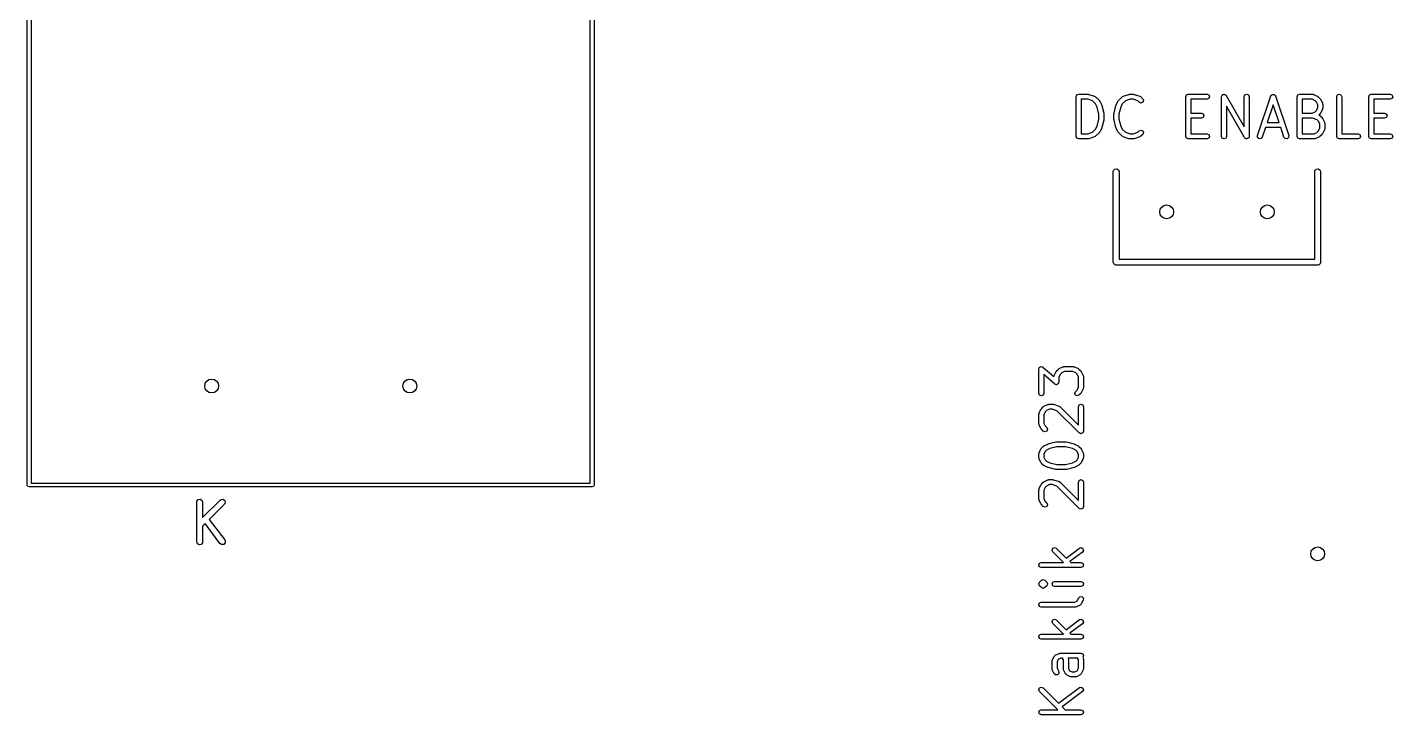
# Model space of a CAD drawing. Extents: x 0.26 to 2.48, y 0.24 to 1.61.
# Drawn here: x 1.119 to 2.474, y 0.24 to 0.924 of the extents above; entities that cross this region are included whole.
import ezdxf

# ---------------------------------------------------------------- set-up
doc = ezdxf.new("R2010")
doc.units = 0
doc.header["$MEASUREMENT"] = 0
doc.layers.add('BLACK', color=7, linetype='CONTINUOUS')

msp = doc.modelspace()

# ---------------------------------------------------------------- linework, layer by layer
at = {"layer": 'BLACK', "linetype": 'CONTINUOUS'}
for p, q in [((1.1185, 0.468504), (1.1185, 1.5315)), ((1.12244, 1.52953), (1.12244, 0.470472)), ((1.67756, 0.470472), (1.67756, 1.52953)), ((1.6815, 1.5315), (1.6815, 0.468504)), ((2.16016, 0.854448), (2.1609, 0.856216)), ((2.16016, 0.815078), (2.16016, 0.854448)), ((2.1609, 0.856216), (2.16266, 0.856948)), ((2.16266, 0.856948), (2.17204, 0.856948)), ((2.17204, 0.856948), (2.17242, 0.856791)), ((2.17242, 0.856791), (2.17283, 0.85682)), ((2.17283, 0.85682), (2.17845, 0.854945)), ((2.17845, 0.854945), (2.17889, 0.854564)), ((2.17889, 0.854564), (2.17943, 0.854341)), ((2.17943, 0.854341), (2.18318, 0.850592)), ((2.20214, 0.850592), (2.20589, 0.854341)), ((2.20589, 0.854341), (2.20643, 0.854564)), ((2.20643, 0.854564), (2.20687, 0.854945)), ((2.20687, 0.854945), (2.21249, 0.85682)), ((2.21249, 0.85682), (2.2129, 0.856791)), ((2.2129, 0.856791), (2.21328, 0.856948)), ((2.21328, 0.856948), (2.21703, 0.856948)), ((2.21703, 0.856948), (2.21741, 0.856791)), ((2.21741, 0.856791), (2.21782, 0.85682)), ((2.21782, 0.85682), (2.22345, 0.854945)), ((2.22345, 0.854945), (2.22389, 0.854564)), ((2.22389, 0.854564), (2.22442, 0.854341)), ((2.22442, 0.854341), (2.2263, 0.852466)), ((2.2689, 0.854448), (2.26963, 0.856216)), ((2.2689, 0.815078), (2.2689, 0.854448)), ((2.26963, 0.856216), (2.2714, 0.856948)), ((2.2714, 0.856948), (2.29015, 0.856948)), ((2.29015, 0.856948), (2.29192, 0.856216)), ((2.29192, 0.856216), (2.29265, 0.854448)), ((2.29265, 0.854448), (2.29192, 0.85268)), ((2.30452, 0.854448), (2.30465, 0.854765)), ((2.30452, 0.815078), (2.30452, 0.854448)), ((2.30461, 0.855106), (2.305, 0.855618)), ((2.30465, 0.854765), (2.30461, 0.855106)), ((2.305, 0.855618), (2.30525, 0.856216)), ((2.30525, 0.856216), (2.30557, 0.856347)), ((2.30557, 0.856347), (2.30578, 0.856619)), ((2.30578, 0.856619), (2.30642, 0.8567)), ((2.30642, 0.8567), (2.30702, 0.856948)), ((2.30702, 0.856948), (2.30734, 0.856817)), ((2.30734, 0.856817), (2.30768, 0.85686)), ((2.30768, 0.85686), (2.30819, 0.856464)), ((2.30819, 0.856464), (2.30879, 0.856216)), ((2.30879, 0.856216), (2.30892, 0.855899)), ((2.30892, 0.855899), (2.30919, 0.855689)), ((2.30919, 0.855689), (2.32702, 0.824492)), ((2.32702, 0.854448), (2.32775, 0.856216)), ((2.32702, 0.824492), (2.32702, 0.854448)), ((2.32775, 0.856216), (2.32952, 0.856948)), ((2.32952, 0.856948), (2.33129, 0.856216)), ((2.33129, 0.856216), (2.33202, 0.854448)), ((2.33202, 0.854448), (2.33202, 0.815078)), ((2.34027, 0.815869), (2.35339, 0.855239)), ((2.35339, 0.855239), (2.35351, 0.85538)), ((2.35351, 0.85538), (2.35353, 0.855566)), ((2.35353, 0.855566), (2.35413, 0.856086)), ((2.35413, 0.856086), (2.35465, 0.856684)), ((2.35465, 0.856684), (2.35483, 0.856698)), ((2.35483, 0.856698), (2.35497, 0.85682)), ((2.35497, 0.85682), (2.35576, 0.856764)), ((2.35576, 0.856764), (2.35655, 0.85682)), ((2.35655, 0.85682), (2.3567, 0.856698)), ((2.3567, 0.856698), (2.35688, 0.856684)), ((2.35688, 0.856684), (2.3574, 0.856085)), ((2.3574, 0.856085), (2.358, 0.855566)), ((2.358, 0.855566), (2.35801, 0.85538)), ((2.35801, 0.85538), (2.35814, 0.855239)), ((2.35814, 0.855239), (2.37126, 0.815869)), ((2.37951, 0.854448), (2.38024, 0.856216)), ((2.37951, 0.815078), (2.37951, 0.854448)), ((2.38024, 0.856216), (2.38201, 0.856948)), ((2.38201, 0.856948), (2.39513, 0.856948)), ((2.39513, 0.856948), (2.39567, 0.856726)), ((2.39567, 0.856726), (2.39625, 0.856684)), ((2.39625, 0.856684), (2.4, 0.85481)), ((2.4, 0.85481), (2.40027, 0.854499)), ((2.40027, 0.854499), (2.40065, 0.854341)), ((2.40065, 0.854341), (2.40253, 0.852466)), ((2.41888, 0.854448), (2.41961, 0.856216)), ((2.41888, 0.815078), (2.41888, 0.854448)), ((2.41961, 0.856216), (2.42138, 0.856948)), ((2.42138, 0.856948), (2.42315, 0.856216)), ((2.42315, 0.856216), (2.42388, 0.854448)), ((2.42388, 0.854448), (2.42388, 0.817578)), ((2.45075, 0.854448), (2.45148, 0.856216)), ((2.45075, 0.815078), (2.45075, 0.854448)), ((2.45148, 0.856216), (2.45325, 0.856948)), ((2.45325, 0.856948), (2.472, 0.856948)), ((2.472, 0.856948), (2.47377, 0.856216)), ((2.47377, 0.856216), (2.4745, 0.854448)), ((2.4745, 0.854448), (2.47377, 0.85268)), ((2.17163, 0.851948), (2.16516, 0.851948)), ((2.16516, 0.851948), (2.16516, 0.817578)), ((2.17631, 0.850388), (2.17163, 0.851948)), ((2.17936, 0.847343), (2.17631, 0.850388)), ((2.18093, 0.844202), (2.17936, 0.847343)), ((2.18266, 0.837268), (2.18093, 0.844202)), ((2.18318, 0.850592), (2.18334, 0.850212)), ((2.18334, 0.850212), (2.18365, 0.849942)), ((2.18365, 0.849942), (2.18552, 0.846192)), ((2.18552, 0.846192), (2.18554, 0.845909)), ((2.18554, 0.845909), (2.18571, 0.845681)), ((2.18571, 0.845681), (2.18759, 0.838182)), ((2.19773, 0.838182), (2.19961, 0.845681)), ((2.19961, 0.845681), (2.19978, 0.845909)), ((2.19978, 0.845909), (2.1998, 0.846192)), ((2.1998, 0.846192), (2.20167, 0.849942)), ((2.20167, 0.849942), (2.20198, 0.850212)), ((2.20198, 0.850212), (2.20214, 0.850592)), ((2.20439, 0.844202), (2.20266, 0.837268)), ((2.20596, 0.847343), (2.20439, 0.844202)), ((2.20901, 0.850388), (2.20596, 0.847343)), ((2.21369, 0.851948), (2.20901, 0.850388)), ((2.21663, 0.851948), (2.21369, 0.851948)), ((2.22131, 0.850388), (2.21663, 0.851948)), ((2.22276, 0.848931), (2.22131, 0.850388)), ((2.22453, 0.848199), (2.22276, 0.848931)), ((2.2263, 0.848931), (2.22453, 0.848199)), ((2.2263, 0.852466), (2.22703, 0.850699)), ((2.22703, 0.850699), (2.2263, 0.848931)), ((2.29015, 0.851948), (2.2739, 0.851948)), ((2.2739, 0.851948), (2.2739, 0.838201)), ((2.29192, 0.85268), (2.29015, 0.851948)), ((2.32735, 0.813838), (2.30952, 0.845034)), ((2.30952, 0.845034), (2.30952, 0.815078)), ((2.35576, 0.846543), (2.34986, 0.828827)), ((2.36167, 0.828827), (2.35576, 0.846543)), ((2.39454, 0.851948), (2.38451, 0.851948)), ((2.38451, 0.851948), (2.38451, 0.838201)), ((2.3974, 0.850519), (2.39454, 0.851948)), ((2.3987, 0.849218), (2.3974, 0.850519)), ((2.3974, 0.83963), (2.3987, 0.840931)), ((2.40013, 0.846359), (2.3987, 0.849218)), ((2.3987, 0.840931), (2.40013, 0.84379)), ((2.40013, 0.84379), (2.40013, 0.846359)), ((2.40253, 0.852466), (2.40268, 0.852086)), ((2.40268, 0.852086), (2.40299, 0.851817)), ((2.40299, 0.851817), (2.40487, 0.848067)), ((2.40487, 0.842082), (2.40299, 0.838332)), ((2.40487, 0.848067), (2.40491, 0.847487)), ((2.40491, 0.842662), (2.40487, 0.842082)), ((2.40491, 0.847487), (2.40513, 0.846949)), ((2.40513, 0.8432), (2.40491, 0.842662)), ((2.40513, 0.846949), (2.40513, 0.8432)), ((2.472, 0.851948), (2.45575, 0.851948)), ((2.45575, 0.851948), (2.45575, 0.838201)), ((2.47377, 0.85268), (2.472, 0.851948)), ((2.18093, 0.825325), (2.18266, 0.832259)), ((2.18266, 0.832259), (2.18266, 0.837268)), ((2.18759, 0.831345), (2.18571, 0.823846)), ((2.18759, 0.838182), (2.18754, 0.837868)), ((2.18754, 0.837868), (2.18766, 0.837575)), ((2.18766, 0.831951), (2.18754, 0.831658)), ((2.18754, 0.831658), (2.18759, 0.831345)), ((2.18766, 0.837575), (2.18766, 0.831951)), ((2.19766, 0.837575), (2.19778, 0.837868)), ((2.19766, 0.831951), (2.19766, 0.837575)), ((2.19778, 0.831658), (2.19766, 0.831951)), ((2.19778, 0.837868), (2.19773, 0.838182)), ((2.19773, 0.831345), (2.19778, 0.831658)), ((2.19961, 0.823846), (2.19773, 0.831345)), ((2.20266, 0.837268), (2.20266, 0.832259)), ((2.20266, 0.832259), (2.20439, 0.825325)), ((2.2739, 0.838201), (2.28452, 0.838201)), ((2.28452, 0.833201), (2.2739, 0.833201)), ((2.2739, 0.833201), (2.2739, 0.817578)), ((2.28452, 0.838201), (2.28629, 0.837468)), ((2.28629, 0.833933), (2.28452, 0.833201)), ((2.28629, 0.837468), (2.28702, 0.835701)), ((2.28702, 0.835701), (2.28629, 0.833933)), ((2.34986, 0.828827), (2.36167, 0.828827)), ((2.38451, 0.838201), (2.39454, 0.838201)), ((2.39473, 0.833201), (2.38451, 0.833201)), ((2.38451, 0.833201), (2.38451, 0.817578)), ((2.39454, 0.838201), (2.3974, 0.83963)), ((2.39941, 0.831641), (2.39473, 0.833201)), ((2.40058, 0.83047), (2.39941, 0.831641)), ((2.40201, 0.827611), (2.40058, 0.83047)), ((2.40253, 0.837682), (2.40117, 0.836324)), ((2.40117, 0.836324), (2.40155, 0.836198)), ((2.40155, 0.836198), (2.40199, 0.835816)), ((2.40199, 0.835816), (2.40253, 0.835594)), ((2.40201, 0.823167), (2.40201, 0.827611)), ((2.40268, 0.838063), (2.40253, 0.837682)), ((2.40253, 0.835594), (2.4044, 0.833719)), ((2.40299, 0.838332), (2.40268, 0.838063)), ((2.4044, 0.833719), (2.40456, 0.833339)), ((2.40456, 0.833339), (2.40487, 0.833069)), ((2.40487, 0.833069), (2.40674, 0.82932)), ((2.40674, 0.82932), (2.40679, 0.828739)), ((2.40679, 0.828739), (2.40701, 0.828202)), ((2.40701, 0.828202), (2.40701, 0.822577)), ((2.45575, 0.838201), (2.46638, 0.838201)), ((2.46638, 0.833201), (2.45575, 0.833201)), ((2.45575, 0.833201), (2.45575, 0.817578)), ((2.46638, 0.838201), (2.46814, 0.837468)), ((2.46814, 0.833933), (2.46638, 0.833201)), ((2.46814, 0.837468), (2.46888, 0.835701)), ((2.46888, 0.835701), (2.46814, 0.833933)), ((2.1609, 0.81331), (2.16016, 0.815078)), ((2.16516, 0.817578), (2.17163, 0.817578)), ((2.17163, 0.817578), (2.17631, 0.819138)), ((2.17845, 0.814581), (2.17283, 0.812706)), ((2.17631, 0.819138), (2.17936, 0.822183)), ((2.17889, 0.814962), (2.17845, 0.814581)), ((2.17943, 0.815185), (2.17889, 0.814962)), ((2.17936, 0.822183), (2.18093, 0.825325)), ((2.18318, 0.818935), (2.17943, 0.815185)), ((2.18334, 0.819315), (2.18318, 0.818935)), ((2.18365, 0.819584), (2.18334, 0.819315)), ((2.18552, 0.823334), (2.18365, 0.819584)), ((2.18554, 0.823617), (2.18552, 0.823334)), ((2.18571, 0.823846), (2.18554, 0.823617)), ((2.19978, 0.823617), (2.19961, 0.823846)), ((2.1998, 0.823334), (2.19978, 0.823617)), ((2.20167, 0.819584), (2.1998, 0.823334)), ((2.20198, 0.819315), (2.20167, 0.819584)), ((2.20214, 0.818935), (2.20198, 0.819315)), ((2.20589, 0.815185), (2.20214, 0.818935)), ((2.20439, 0.825325), (2.20596, 0.822183)), ((2.20643, 0.814962), (2.20589, 0.815185)), ((2.20596, 0.822183), (2.20901, 0.819138)), ((2.20687, 0.814581), (2.20643, 0.814962)), ((2.21249, 0.812706), (2.20687, 0.814581)), ((2.20901, 0.819138), (2.21369, 0.817578)), ((2.21369, 0.817578), (2.21663, 0.817578)), ((2.21663, 0.817578), (2.22131, 0.819138)), ((2.22345, 0.814581), (2.21782, 0.812706)), ((2.22131, 0.819138), (2.22276, 0.820595)), ((2.22276, 0.820595), (2.22453, 0.821328)), ((2.22389, 0.814962), (2.22345, 0.814581)), ((2.22442, 0.815185), (2.22389, 0.814962)), ((2.2263, 0.81706), (2.22442, 0.815185)), ((2.22453, 0.821328), (2.2263, 0.820596)), ((2.2263, 0.820596), (2.22703, 0.818828)), ((2.22703, 0.818828), (2.2263, 0.81706)), ((2.26963, 0.81331), (2.2689, 0.815078)), ((2.2739, 0.817578), (2.29015, 0.817578)), ((2.29015, 0.817578), (2.29192, 0.816846)), ((2.29192, 0.816846), (2.29265, 0.815078)), ((2.29265, 0.815078), (2.29192, 0.81331)), ((2.30525, 0.81331), (2.30452, 0.815078)), ((2.30952, 0.815078), (2.30879, 0.81331)), ((2.32762, 0.813628), (2.32735, 0.813838)), ((2.32775, 0.81331), (2.32762, 0.813628)), ((2.33153, 0.813909), (2.33129, 0.81331)), ((2.33193, 0.81442), (2.33153, 0.813909)), ((2.33202, 0.815078), (2.33189, 0.814761)), ((2.33189, 0.814761), (2.33193, 0.81442)), ((2.3404, 0.81396), (2.34027, 0.815869)), ((2.34185, 0.812706), (2.3404, 0.81396)), ((2.34501, 0.814288), (2.34376, 0.812842)), ((2.34819, 0.823827), (2.34501, 0.814288)), ((2.36334, 0.823827), (2.34819, 0.823827)), ((2.36652, 0.814288), (2.36334, 0.823827)), ((2.36777, 0.812842), (2.36652, 0.814288)), ((2.37112, 0.81396), (2.36968, 0.812706)), ((2.37126, 0.815869), (2.37112, 0.81396)), ((2.38024, 0.81331), (2.37951, 0.815078)), ((2.38451, 0.817578), (2.39642, 0.817578)), ((2.39642, 0.817578), (2.39928, 0.819008)), ((2.40188, 0.814717), (2.39813, 0.812842)), ((2.39928, 0.819008), (2.40058, 0.820309)), ((2.40058, 0.820309), (2.40201, 0.823167)), ((2.40215, 0.815028), (2.40188, 0.814717)), ((2.40253, 0.815185), (2.40215, 0.815028)), ((2.4044, 0.81706), (2.40253, 0.815185)), ((2.40456, 0.81744), (2.4044, 0.81706)), ((2.40487, 0.81771), (2.40456, 0.81744)), ((2.40674, 0.821459), (2.40487, 0.81771)), ((2.40679, 0.82204), (2.40674, 0.821459)), ((2.40701, 0.822577), (2.40679, 0.82204)), ((2.41961, 0.81331), (2.41888, 0.815078)), ((2.42388, 0.817578), (2.44013, 0.817578)), ((2.44013, 0.817578), (2.4419, 0.816846)), ((2.4419, 0.816846), (2.44263, 0.815078)), ((2.44263, 0.815078), (2.4419, 0.81331)), ((2.45148, 0.81331), (2.45075, 0.815078)), ((2.45575, 0.817578), (2.472, 0.817578)), ((2.472, 0.817578), (2.47377, 0.816846)), ((2.47377, 0.816846), (2.4745, 0.815078)), ((2.4745, 0.815078), (2.47377, 0.81331)), ((2.16266, 0.812578), (2.1609, 0.81331)), ((2.17204, 0.812578), (2.16266, 0.812578)), ((2.17242, 0.812736), (2.17204, 0.812578)), ((2.17283, 0.812706), (2.17242, 0.812736)), ((2.2129, 0.812736), (2.21249, 0.812706)), ((2.21328, 0.812578), (2.2129, 0.812736)), ((2.21703, 0.812578), (2.21328, 0.812578)), ((2.21741, 0.812736), (2.21703, 0.812578)), ((2.21782, 0.812706), (2.21741, 0.812736)), ((2.2714, 0.812578), (2.26963, 0.81331)), ((2.29015, 0.812578), (2.2714, 0.812578)), ((2.29192, 0.81331), (2.29015, 0.812578)), ((2.30702, 0.812578), (2.30525, 0.81331)), ((2.30879, 0.81331), (2.30702, 0.812578)), ((2.32835, 0.813063), (2.32775, 0.81331)), ((2.32886, 0.812666), (2.32835, 0.813063)), ((2.3292, 0.81271), (2.32886, 0.812666)), ((2.32952, 0.812578), (2.3292, 0.81271)), ((2.33012, 0.812826), (2.32952, 0.812578)), ((2.33076, 0.812908), (2.33012, 0.812826)), ((2.33097, 0.813179), (2.33076, 0.812908)), ((2.33129, 0.81331), (2.33097, 0.813179)), ((2.34376, 0.812842), (2.34185, 0.812706)), ((2.36968, 0.812706), (2.36777, 0.812842)), ((2.38201, 0.812578), (2.38024, 0.81331)), ((2.39701, 0.812578), (2.38201, 0.812578)), ((2.39755, 0.812801), (2.39701, 0.812578)), ((2.39813, 0.812842), (2.39755, 0.812801)), ((2.42138, 0.812578), (2.41961, 0.81331)), ((2.44013, 0.812578), (2.42138, 0.812578)), ((2.4419, 0.81331), (2.44013, 0.812578)), ((2.45325, 0.812578), (2.45148, 0.81331)), ((2.472, 0.812578), (2.45325, 0.812578)), ((2.47377, 0.81331), (2.472, 0.812578)), ((2.19705, 0.78), (2.19723, 0.78101)), ((2.19705, 0.69), (2.19705, 0.78)), ((2.19723, 0.78101), (2.19852, 0.782557)), ((2.19852, 0.782557), (2.20051, 0.782908)), ((2.20051, 0.782908), (2.20226, 0.781898)), ((2.20226, 0.781898), (2.20295, 0.78)), ((2.20295, 0.78), (2.20295, 0.692953)), ((2.39705, 0.78), (2.39723, 0.78101)), ((2.39705, 0.692953), (2.39705, 0.78)), ((2.39723, 0.78101), (2.39852, 0.782557)), ((2.39852, 0.782557), (2.40051, 0.782908)), ((2.40051, 0.782908), (2.40226, 0.781898)), ((2.40226, 0.781898), (2.40295, 0.78)), ((2.40295, 0.78), (2.40295, 0.69)), ((2.20295, 0.692953), (2.39705, 0.692953)), ((2.19731, 0.689279), (2.19705, 0.69)), ((2.19744, 0.688524), (2.19731, 0.689279)), ((2.19765, 0.688352), (2.19744, 0.688524)), ((2.19774, 0.688102), (2.19765, 0.688352)), ((2.1984, 0.687718), (2.19774, 0.688102)), ((2.19899, 0.687225), (2.1984, 0.687718)), ((2.19937, 0.687158), (2.19899, 0.687225)), ((2.19949, 0.687092), (2.19937, 0.687158)), ((2.19962, 0.687115), (2.19949, 0.687092)), ((2.2, 0.687047), (2.19962, 0.687115)), ((2.4, 0.687047), (2.2, 0.687047)), ((2.40072, 0.68731), (2.4, 0.687047)), ((2.40148, 0.687443), (2.40072, 0.68731)), ((2.40165, 0.687647), (2.40148, 0.687443)), ((2.4019, 0.687738), (2.40165, 0.687647)), ((2.40228, 0.688402), (2.4019, 0.687738)), ((2.40277, 0.68899), (2.40228, 0.688402)), ((2.40284, 0.689374), (2.40277, 0.68899)), ((2.40291, 0.689487), (2.40284, 0.689374)), ((2.40295, 0.69), (2.40289, 0.689616)), ((2.40289, 0.689616), (2.40291, 0.689487)), ((2.12305, 0.583871), (2.12339, 0.584683)), ((2.12305, 0.559499), (2.12305, 0.583871)), ((2.12339, 0.584683), (2.12367, 0.585517)), ((2.12367, 0.585517), (2.12375, 0.585556)), ((2.12375, 0.585556), (2.12378, 0.585638)), ((2.12378, 0.585638), (2.1246, 0.585975)), ((2.1246, 0.585975), (2.12539, 0.586365)), ((2.12539, 0.586365), (2.12547, 0.586337)), ((2.12547, 0.586337), (2.12555, 0.586371)), ((2.12555, 0.586371), (2.12636, 0.586034)), ((2.12636, 0.586034), (2.1272, 0.585752)), ((2.1272, 0.585752), (2.13805, 0.576257)), ((2.14066, 0.581889), (2.14253, 0.583764)), ((2.14253, 0.583764), (2.14291, 0.583921)), ((2.14291, 0.583921), (2.14318, 0.584232)), ((2.14318, 0.584232), (2.14693, 0.586107)), ((2.14693, 0.586107), (2.14751, 0.586148)), ((2.14751, 0.586148), (2.14805, 0.586371)), ((2.14805, 0.586371), (2.15742, 0.586371)), ((2.15742, 0.586371), (2.15796, 0.586148)), ((2.15796, 0.586148), (2.15854, 0.586107)), ((2.15854, 0.586107), (2.16229, 0.584232)), ((2.16229, 0.584232), (2.16256, 0.583921)), ((2.16256, 0.583921), (2.16294, 0.583764)), ((2.16294, 0.583764), (2.16481, 0.581889)), ((2.1389, 0.568866), (2.12805, 0.578361)), ((2.12805, 0.578361), (2.12805, 0.559499)), ((2.13805, 0.576372), (2.13827, 0.576909)), ((2.13805, 0.576257), (2.13805, 0.576372)), ((2.13827, 0.576909), (2.13831, 0.57749)), ((2.13831, 0.57749), (2.14019, 0.581239)), ((2.14019, 0.581239), (2.1405, 0.581509)), ((2.1405, 0.581509), (2.14066, 0.581889)), ((2.14271, 0.569935), (2.14243, 0.569101)), ((2.14305, 0.570747), (2.14271, 0.569935)), ((2.14448, 0.57864), (2.14305, 0.575781)), ((2.14305, 0.575781), (2.14305, 0.570747)), ((2.14578, 0.579941), (2.14448, 0.57864)), ((2.14864, 0.581371), (2.14578, 0.579941)), ((2.15683, 0.581371), (2.14864, 0.581371)), ((2.15969, 0.579941), (2.15683, 0.581371)), ((2.16099, 0.57864), (2.15969, 0.579941)), ((2.16242, 0.575781), (2.16099, 0.57864)), ((2.16242, 0.565713), (2.16242, 0.575781)), ((2.16481, 0.581889), (2.16497, 0.581509)), ((2.16497, 0.581509), (2.16528, 0.581239)), ((2.16528, 0.581239), (2.16716, 0.57749)), ((2.16716, 0.57749), (2.1672, 0.576909)), ((2.1672, 0.576909), (2.16742, 0.576372)), ((2.16742, 0.576372), (2.16742, 0.565123)), ((2.12378, 0.557731), (2.12305, 0.559499)), ((2.12555, 0.556999), (2.12378, 0.557731)), ((2.12732, 0.557731), (2.12555, 0.556999)), ((2.12805, 0.559499), (2.12732, 0.557731)), ((2.13974, 0.568584), (2.1389, 0.568866)), ((2.14055, 0.568247), (2.13974, 0.568584)), ((2.14063, 0.568281), (2.14055, 0.568247)), ((2.14072, 0.568253), (2.14063, 0.568281)), ((2.1415, 0.568643), (2.14072, 0.568253)), ((2.14232, 0.56898), (2.1415, 0.568643)), ((2.14235, 0.569062), (2.14232, 0.56898)), ((2.14243, 0.569101), (2.14235, 0.569062)), ((2.15867, 0.559499), (2.1594, 0.561267)), ((2.1594, 0.557731), (2.15867, 0.559499)), ((2.1594, 0.561267), (2.16099, 0.562854)), ((2.16117, 0.556999), (2.1594, 0.557731)), ((2.16099, 0.562854), (2.16242, 0.565713)), ((2.16294, 0.557731), (2.16117, 0.556999)), ((2.16481, 0.559606), (2.16294, 0.557731)), ((2.16497, 0.559986), (2.16481, 0.559606)), ((2.16528, 0.560255), (2.16497, 0.559986)), ((2.16716, 0.564005), (2.16528, 0.560255)), ((2.1672, 0.564585), (2.16716, 0.564005)), ((2.16742, 0.565123), (2.1672, 0.564585)), ((2.12332, 0.539994), (2.12519, 0.543744)), ((2.12519, 0.543744), (2.1255, 0.544013)), ((2.1255, 0.544013), (2.12566, 0.544394)), ((2.12566, 0.544394), (2.12753, 0.546268)), ((2.12753, 0.546268), (2.12791, 0.546426)), ((2.12791, 0.546426), (2.12818, 0.546737)), ((2.12818, 0.546737), (2.13193, 0.548611)), ((2.13078, 0.542446), (2.12948, 0.541145)), ((2.13364, 0.543875), (2.13078, 0.542446)), ((2.13193, 0.548611), (2.13251, 0.548653)), ((2.13251, 0.548653), (2.13305, 0.548875)), ((2.13305, 0.548875), (2.1368, 0.548875)), ((2.13639, 0.543875), (2.13364, 0.543875)), ((2.14107, 0.542316), (2.13639, 0.543875)), ((2.1368, 0.548875), (2.13718, 0.548718)), ((2.13718, 0.548718), (2.13759, 0.548747)), ((2.13759, 0.548747), (2.14322, 0.546872)), ((2.14322, 0.546872), (2.14365, 0.546491)), ((2.14365, 0.546491), (2.14419, 0.546268)), ((2.14419, 0.546268), (2.16242, 0.528039)), ((2.16242, 0.546375), (2.16315, 0.548143)), ((2.16242, 0.528039), (2.16242, 0.546375)), ((2.16315, 0.548143), (2.16492, 0.548875)), ((2.16492, 0.548875), (2.16669, 0.548143)), ((2.16669, 0.548143), (2.16742, 0.546375)), ((2.16742, 0.546375), (2.16742, 0.522003)), ((2.12305, 0.538876), (2.12327, 0.539414)), ((2.12305, 0.529502), (2.12305, 0.538876)), ((2.12327, 0.528965), (2.12305, 0.529502)), ((2.12327, 0.539414), (2.12332, 0.539994)), ((2.12332, 0.528384), (2.12327, 0.528965)), ((2.12948, 0.541145), (2.12805, 0.538286)), ((2.12805, 0.538286), (2.12805, 0.530093)), ((2.12805, 0.530093), (2.12948, 0.527234)), ((2.16315, 0.520236), (2.14107, 0.542316)), ((2.12519, 0.524635), (2.12332, 0.528384)), ((2.1255, 0.524365), (2.12519, 0.524635)), ((2.12566, 0.523985), (2.1255, 0.524365)), ((2.12753, 0.52211), (2.12566, 0.523985)), ((2.1293, 0.521378), (2.12753, 0.52211)), ((2.13107, 0.52211), (2.1293, 0.521378)), ((2.12948, 0.527234), (2.13107, 0.525646)), ((2.13107, 0.525646), (2.1318, 0.523878)), ((2.1318, 0.523878), (2.13107, 0.52211)), ((2.16492, 0.519503), (2.16315, 0.520236)), ((2.16669, 0.520236), (2.16492, 0.519503)), ((2.16742, 0.522003), (2.16669, 0.520236)), ((2.12332, 0.500624), (2.12519, 0.504374)), ((2.12519, 0.504374), (2.1255, 0.504643)), ((2.1255, 0.504643), (2.12566, 0.505024)), ((2.12566, 0.505024), (2.12753, 0.506898)), ((2.12753, 0.506898), (2.12791, 0.507056)), ((2.12791, 0.507056), (2.12818, 0.507367)), ((2.12948, 0.501775), (2.12805, 0.498916)), ((2.12818, 0.507367), (2.13193, 0.509241)), ((2.13078, 0.503076), (2.12948, 0.501775)), ((2.13392, 0.504646), (2.13078, 0.503076)), ((2.13193, 0.509241), (2.13222, 0.509261)), ((2.13222, 0.509261), (2.13244, 0.509431)), ((2.13244, 0.509431), (2.13994, 0.511305)), ((2.14086, 0.50638), (2.13392, 0.504646)), ((2.13994, 0.511305), (2.14026, 0.511259)), ((2.14026, 0.511259), (2.14055, 0.51138)), ((2.14055, 0.51138), (2.14992, 0.51138)), ((2.14962, 0.50638), (2.14086, 0.50638)), ((2.15655, 0.504646), (2.14962, 0.50638)), ((2.14992, 0.51138), (2.15022, 0.511259)), ((2.15022, 0.511259), (2.15053, 0.511305)), ((2.15053, 0.511305), (2.15803, 0.509431)), ((2.15969, 0.503076), (2.15655, 0.504646)), ((2.15803, 0.509431), (2.15826, 0.509261)), ((2.15826, 0.509261), (2.15854, 0.509241)), ((2.15854, 0.509241), (2.16229, 0.507367)), ((2.16099, 0.501775), (2.15969, 0.503076)), ((2.16242, 0.498916), (2.16099, 0.501775)), ((2.16229, 0.507367), (2.16256, 0.507056)), ((2.16256, 0.507056), (2.16294, 0.506898)), ((2.16294, 0.506898), (2.16481, 0.505024)), ((2.16481, 0.505024), (2.16497, 0.504643)), ((2.16497, 0.504643), (2.16528, 0.504374)), ((2.16528, 0.504374), (2.16716, 0.500624)), ((2.12305, 0.499506), (2.12327, 0.500044)), ((2.12305, 0.495757), (2.12305, 0.499506)), ((2.12327, 0.495219), (2.12305, 0.495757)), ((2.12327, 0.500044), (2.12332, 0.500624)), ((2.12332, 0.494639), (2.12327, 0.495219)), ((2.12519, 0.490889), (2.12332, 0.494639)), ((2.1255, 0.49062), (2.12519, 0.490889)), ((2.12566, 0.490239), (2.1255, 0.49062)), ((2.12753, 0.488365), (2.12566, 0.490239)), ((2.12791, 0.488207), (2.12753, 0.488365)), ((2.12818, 0.487896), (2.12791, 0.488207)), ((2.12805, 0.498916), (2.12805, 0.496347)), ((2.12805, 0.496347), (2.12948, 0.493488)), ((2.12948, 0.493488), (2.13078, 0.492187)), ((2.13078, 0.492187), (2.13392, 0.490616)), ((2.13392, 0.490616), (2.14086, 0.488883)), ((2.14086, 0.488883), (2.14962, 0.488883)), ((2.14962, 0.488883), (2.15655, 0.490616)), ((2.15655, 0.490616), (2.15969, 0.492187)), ((2.15969, 0.492187), (2.16099, 0.493488)), ((2.16099, 0.493488), (2.16242, 0.496347)), ((2.16256, 0.488207), (2.16229, 0.487896)), ((2.16242, 0.496347), (2.16242, 0.498916)), ((2.16294, 0.488365), (2.16256, 0.488207)), ((2.16481, 0.490239), (2.16294, 0.488365)), ((2.16497, 0.49062), (2.16481, 0.490239)), ((2.16528, 0.490889), (2.16497, 0.49062)), ((2.16716, 0.494639), (2.16528, 0.490889)), ((2.16716, 0.500624), (2.1672, 0.500044)), ((2.1672, 0.495219), (2.16716, 0.494639)), ((2.1672, 0.500044), (2.16742, 0.499506)), ((2.16742, 0.495757), (2.1672, 0.495219)), ((2.16742, 0.499506), (2.16742, 0.495757)), ((2.13193, 0.486022), (2.12818, 0.487896)), ((2.13222, 0.486001), (2.13193, 0.486022)), ((2.13244, 0.485832), (2.13222, 0.486001)), ((2.13994, 0.483958), (2.13244, 0.485832)), ((2.14026, 0.484004), (2.13994, 0.483958)), ((2.14055, 0.483883), (2.14026, 0.484004)), ((2.14992, 0.483883), (2.14055, 0.483883)), ((2.15022, 0.484004), (2.14992, 0.483883)), ((2.15053, 0.483958), (2.15022, 0.484004)), ((2.15803, 0.485832), (2.15053, 0.483958)), ((2.15826, 0.486001), (2.15803, 0.485832)), ((2.15854, 0.486022), (2.15826, 0.486001)), ((2.16229, 0.487896), (2.15854, 0.486022)), ((1.11908, 0.467112), (1.1185, 0.468504)), ((1.12047, 0.466535), (1.11908, 0.467112)), ((1.67953, 0.466535), (1.12047, 0.466535)), ((1.12244, 0.470472), (1.67756, 0.470472)), ((1.68092, 0.467112), (1.67953, 0.466535)), ((1.6815, 0.468504), (1.68092, 0.467112)), ((2.12305, 0.463886), (2.12327, 0.464423)), ((2.12305, 0.454512), (2.12305, 0.463886)), ((2.12327, 0.464423), (2.12332, 0.465004)), ((2.12332, 0.465004), (2.12519, 0.468753)), ((2.12519, 0.468753), (2.1255, 0.469023)), ((2.1255, 0.469023), (2.12566, 0.469403)), ((2.12566, 0.469403), (2.12753, 0.471278)), ((2.12753, 0.471278), (2.12791, 0.471435)), ((2.12791, 0.471435), (2.12818, 0.471746)), ((2.12948, 0.466154), (2.12805, 0.463296)), ((2.12805, 0.463296), (2.12805, 0.455102)), ((2.12818, 0.471746), (2.13193, 0.473621)), ((2.13078, 0.467455), (2.12948, 0.466154)), ((2.13364, 0.468885), (2.13078, 0.467455)), ((2.13193, 0.473621), (2.13251, 0.473662)), ((2.13251, 0.473662), (2.13305, 0.473885)), ((2.13305, 0.473885), (2.1368, 0.473885)), ((2.13639, 0.468885), (2.13364, 0.468885)), ((2.14107, 0.467325), (2.13639, 0.468885)), ((2.1368, 0.473885), (2.13718, 0.473727)), ((2.13718, 0.473727), (2.13759, 0.473756)), ((2.13759, 0.473756), (2.14322, 0.471882)), ((2.16315, 0.445245), (2.14107, 0.467325)), ((2.14322, 0.471882), (2.14365, 0.4715)), ((2.14365, 0.4715), (2.14419, 0.471278)), ((2.14419, 0.471278), (2.16242, 0.453048)), ((2.16242, 0.471385), (2.16315, 0.473152)), ((2.16242, 0.453048), (2.16242, 0.471385)), ((2.16315, 0.473152), (2.16492, 0.473885)), ((2.16492, 0.473885), (2.16669, 0.473152)), ((2.16669, 0.473152), (2.16742, 0.471385)), ((2.16742, 0.471385), (2.16742, 0.447013)), ((1.28674, 0.451464), (1.28691, 0.452474)), ((1.28674, 0.412094), (1.28674, 0.451464)), ((1.28691, 0.452474), (1.28821, 0.454021)), ((1.28821, 0.454021), (1.2902, 0.454372)), ((1.2902, 0.454372), (1.29195, 0.453362)), ((1.29195, 0.453362), (1.29264, 0.451464)), ((1.29264, 0.436095), (1.3101, 0.453552)), ((1.29264, 0.451464), (1.29264, 0.436095)), ((1.31427, 0.449376), (1.29921, 0.434314)), ((1.3101, 0.453552), (1.31094, 0.45414)), ((1.31094, 0.45414), (1.31295, 0.454316)), ((1.31295, 0.454316), (1.3146, 0.453157)), ((1.31513, 0.451206), (1.31427, 0.449376)), ((1.3146, 0.453157), (1.31513, 0.451206)), ((2.12327, 0.453974), (2.12305, 0.454512)), ((2.12332, 0.453394), (2.12327, 0.453974)), ((2.12519, 0.449644), (2.12332, 0.453394)), ((2.1255, 0.449375), (2.12519, 0.449644)), ((2.12566, 0.448995), (2.1255, 0.449375)), ((2.12753, 0.44712), (2.12566, 0.448995)), ((2.12805, 0.455102), (2.12948, 0.452243)), ((2.12948, 0.452243), (2.13107, 0.450655)), ((2.13107, 0.450655), (2.1318, 0.448888)), ((2.1318, 0.448888), (2.13107, 0.44712)), ((1.29921, 0.434314), (1.31455, 0.413865)), ((2.1293, 0.446388), (2.12753, 0.44712)), ((2.13107, 0.44712), (2.1293, 0.446388)), ((2.16492, 0.444513), (2.16315, 0.445245)), ((2.16669, 0.445245), (2.16492, 0.444513)), ((2.16742, 0.447013), (2.16669, 0.445245)), ((1.29499, 0.430096), (1.29264, 0.427744)), ((1.29264, 0.427744), (1.29264, 0.412094)), ((1.30982, 0.410322), (1.29499, 0.430096)), ((1.28743, 0.410196), (1.28674, 0.412094)), ((1.28918, 0.409186), (1.28743, 0.410196)), ((1.29117, 0.409537), (1.28918, 0.409186)), ((1.29246, 0.411084), (1.29117, 0.409537)), ((1.29264, 0.412094), (1.29246, 0.411084)), ((1.31152, 0.409218), (1.30982, 0.410322)), ((1.31352, 0.40946), (1.31152, 0.409218)), ((1.3149, 0.410934), (1.31352, 0.40946)), ((1.31455, 0.413865), (1.31501, 0.412951)), ((1.31501, 0.412951), (1.3149, 0.410934)), ((2.13618, 0.403893), (2.13691, 0.405661)), ((2.13691, 0.402125), (2.13618, 0.403893)), ((2.13691, 0.405661), (2.13868, 0.406393)), ((2.14764, 0.391395), (2.13691, 0.402125)), ((2.13868, 0.406393), (2.14044, 0.405661)), ((2.14044, 0.405661), (2.15016, 0.395946)), ((2.15016, 0.395946), (2.16342, 0.405893)), ((2.16642, 0.401893), (2.15373, 0.392374)), ((2.16342, 0.405893), (2.16528, 0.406368)), ((2.16528, 0.406368), (2.16692, 0.405393)), ((2.1674, 0.40354), (2.16642, 0.401893)), ((2.16692, 0.405393), (2.1674, 0.40354)), ((2.12305, 0.388895), (2.12378, 0.390663)), ((2.12378, 0.387127), (2.12305, 0.388895)), ((2.12378, 0.390663), (2.12555, 0.391395)), ((2.12555, 0.386395), (2.12378, 0.387127)), ((2.12555, 0.391395), (2.14764, 0.391395)), ((2.16492, 0.386395), (2.12555, 0.386395)), ((2.15373, 0.392374), (2.15471, 0.391395)), ((2.15471, 0.391395), (2.16492, 0.391395)), ((2.16492, 0.391395), (2.16669, 0.390663)), ((2.16669, 0.387127), (2.16492, 0.386395)), ((2.16669, 0.390663), (2.16742, 0.388895)), ((2.16742, 0.388895), (2.16669, 0.387127)), ((2.12305, 0.370147), (2.12378, 0.371915)), ((2.12378, 0.36838), (2.12305, 0.370147)), ((2.12378, 0.371915), (2.12566, 0.37379)), ((2.12566, 0.366505), (2.12378, 0.36838)), ((2.12566, 0.37379), (2.12618, 0.374004)), ((2.12618, 0.36629), (2.12566, 0.366505)), ((2.12618, 0.374004), (2.12743, 0.374522)), ((2.12743, 0.365773), (2.12618, 0.36629)), ((2.12743, 0.374522), (2.12919, 0.37379)), ((2.12919, 0.366505), (2.12743, 0.365773)), ((2.12919, 0.37379), (2.13107, 0.371915)), ((2.13107, 0.36838), (2.12919, 0.366505)), ((2.13107, 0.371915), (2.13107, 0.371915)), ((2.13107, 0.371915), (2.1318, 0.370147)), ((2.13128, 0.368897), (2.13107, 0.36838)), ((2.1318, 0.370147), (2.13128, 0.368897)), ((2.13618, 0.370147), (2.13691, 0.371915)), ((2.13691, 0.36838), (2.13618, 0.370147)), ((2.13691, 0.371915), (2.13868, 0.372647)), ((2.13868, 0.367647), (2.13691, 0.36838)), ((2.13868, 0.372647), (2.16492, 0.372647)), ((2.16492, 0.367647), (2.13868, 0.367647)), ((2.16492, 0.372647), (2.16669, 0.371915)), ((2.16669, 0.36838), (2.16492, 0.367647)), ((2.16669, 0.371915), (2.16742, 0.370147)), ((2.16742, 0.370147), (2.16669, 0.36838)), ((2.15871, 0.352025), (2.16118, 0.353263)), ((2.16118, 0.353263), (2.16269, 0.356267)), ((2.16269, 0.356267), (2.16413, 0.357521)), ((2.16413, 0.357521), (2.16604, 0.357385)), ((2.16716, 0.354031), (2.16528, 0.350282)), ((2.16604, 0.357385), (2.16729, 0.35594)), ((2.16729, 0.35594), (2.16716, 0.354031)), ((2.12305, 0.349525), (2.12378, 0.351293)), ((2.12378, 0.347757), (2.12305, 0.349525)), ((2.12378, 0.351293), (2.12555, 0.352025)), ((2.12555, 0.347025), (2.12378, 0.347757)), ((2.12555, 0.352025), (2.15871, 0.352025)), ((2.1593, 0.347025), (2.12555, 0.347025)), ((2.15984, 0.347248), (2.1593, 0.347025)), ((2.16042, 0.347289), (2.15984, 0.347248)), ((2.16417, 0.349164), (2.16042, 0.347289)), ((2.16468, 0.349762), (2.16417, 0.349164)), ((2.16528, 0.350282), (2.16468, 0.349762)), ((2.13618, 0.332652), (2.13691, 0.33442)), ((2.13691, 0.330884), (2.13618, 0.332652)), ((2.13691, 0.33442), (2.13868, 0.335152)), ((2.14764, 0.320154), (2.13691, 0.330884)), ((2.13868, 0.335152), (2.14044, 0.33442)), ((2.14044, 0.33442), (2.15016, 0.324704)), ((2.15016, 0.324704), (2.16342, 0.334652)), ((2.16642, 0.330652), (2.15373, 0.321133)), ((2.16342, 0.334652), (2.16528, 0.335127)), ((2.16528, 0.335127), (2.16692, 0.334152)), ((2.1674, 0.332299), (2.16642, 0.330652)), ((2.16692, 0.334152), (2.1674, 0.332299)), ((2.12305, 0.317654), (2.12378, 0.319422)), ((2.12378, 0.315886), (2.12305, 0.317654)), ((2.12378, 0.319422), (2.12555, 0.320154)), ((2.12555, 0.315154), (2.12378, 0.315886)), ((2.12555, 0.320154), (2.14764, 0.320154)), ((2.16492, 0.315154), (2.12555, 0.315154)), ((2.15373, 0.321133), (2.15471, 0.320154)), ((2.15471, 0.320154), (2.16492, 0.320154)), ((2.16492, 0.320154), (2.16669, 0.319422)), ((2.16669, 0.315886), (2.16492, 0.315154)), ((2.16669, 0.319422), (2.16742, 0.317654)), ((2.16742, 0.317654), (2.16669, 0.315886)), ((2.13831, 0.29815), (2.13891, 0.298669)), ((2.13891, 0.298669), (2.13943, 0.299268)), ((2.13943, 0.299268), (2.14318, 0.301142)), ((2.14318, 0.301142), (2.14376, 0.301184)), ((2.14376, 0.301184), (2.1443, 0.301406)), ((2.1443, 0.301406), (2.16492, 0.301406)), ((2.16492, 0.301406), (2.16669, 0.300674)), ((2.16669, 0.300674), (2.16742, 0.298906)), ((2.16742, 0.298906), (2.16671, 0.297178)), ((2.13618, 0.293282), (2.1364, 0.29382)), ((2.13618, 0.285783), (2.13618, 0.293282)), ((2.1364, 0.285245), (2.13618, 0.285783)), ((2.1364, 0.29382), (2.13644, 0.2944)), ((2.13644, 0.284665), (2.1364, 0.285245)), ((2.13644, 0.2944), (2.13831, 0.29815)), ((2.14241, 0.295168), (2.14118, 0.292692)), ((2.14118, 0.292692), (2.14118, 0.286373)), ((2.14118, 0.286373), (2.14279, 0.283151)), ((2.14489, 0.296406), (2.14241, 0.295168)), ((2.1465, 0.296406), (2.14489, 0.296406)), ((2.14742, 0.294567), (2.1465, 0.296406)), ((2.14742, 0.285783), (2.14742, 0.294567)), ((2.14765, 0.285245), (2.14742, 0.285783)), ((2.14769, 0.284665), (2.14765, 0.285245)), ((2.1615, 0.296406), (2.15209, 0.296406)), ((2.15209, 0.296406), (2.15216, 0.296275)), ((2.15216, 0.296275), (2.1522, 0.295694)), ((2.1522, 0.295694), (2.15242, 0.295157)), ((2.15242, 0.295157), (2.15242, 0.286373)), ((2.15242, 0.286373), (2.15366, 0.283897)), ((2.16118, 0.283897), (2.16242, 0.286373)), ((2.16242, 0.294567), (2.1615, 0.296406)), ((2.16242, 0.286373), (2.16242, 0.294567)), ((2.16671, 0.297178), (2.16716, 0.296275)), ((2.16716, 0.296275), (2.1672, 0.295694)), ((2.1672, 0.285245), (2.16716, 0.284665)), ((2.1672, 0.295694), (2.16742, 0.295157)), ((2.16742, 0.285783), (2.1672, 0.285245)), ((2.16742, 0.295157), (2.16742, 0.285783)), ((2.13831, 0.280915), (2.13644, 0.284665)), ((2.13976, 0.279662), (2.13831, 0.280915)), ((2.14167, 0.279797), (2.13976, 0.279662)), ((2.14292, 0.281243), (2.14167, 0.279797)), ((2.14279, 0.283151), (2.14292, 0.281243)), ((2.14956, 0.280915), (2.14769, 0.284665)), ((2.15016, 0.280396), (2.14956, 0.280915)), ((2.15068, 0.279797), (2.15016, 0.280396)), ((2.15443, 0.277923), (2.15068, 0.279797)), ((2.15366, 0.283897), (2.15614, 0.282659)), ((2.15501, 0.277881), (2.15443, 0.277923)), ((2.15555, 0.277659), (2.15501, 0.277881)), ((2.1593, 0.277659), (2.15555, 0.277659)), ((2.15614, 0.282659), (2.15871, 0.282659)), ((2.15871, 0.282659), (2.16118, 0.283897)), ((2.15984, 0.277881), (2.1593, 0.277659)), ((2.16042, 0.277923), (2.15984, 0.277881)), ((2.16417, 0.279797), (2.16042, 0.277923)), ((2.16468, 0.280396), (2.16417, 0.279797)), ((2.16528, 0.280915), (2.16468, 0.280396)), ((2.16716, 0.284665), (2.16528, 0.280915)), ((2.12305, 0.26516), (2.12378, 0.266928)), ((2.12378, 0.263393), (2.12305, 0.26516)), ((2.12378, 0.266928), (2.12555, 0.26766)), ((2.14201, 0.245163), (2.12378, 0.263393)), ((2.12555, 0.26766), (2.12732, 0.266928)), ((2.12732, 0.266928), (2.14266, 0.251589)), ((2.14266, 0.251589), (2.16342, 0.26716)), ((2.16642, 0.26316), (2.14623, 0.248017)), ((2.16342, 0.26716), (2.16528, 0.267635)), ((2.16528, 0.267635), (2.16692, 0.26666)), ((2.1674, 0.264807), (2.16642, 0.26316)), ((2.16692, 0.26666), (2.1674, 0.264807)), ((2.12305, 0.242663), (2.12378, 0.244431)), ((2.12378, 0.244431), (2.12555, 0.245163)), ((2.12555, 0.245163), (2.14201, 0.245163)), ((2.14623, 0.248017), (2.14908, 0.245163)), ((2.14908, 0.245163), (2.16492, 0.245163)), ((2.16492, 0.245163), (2.16669, 0.244431)), ((2.16669, 0.244431), (2.16742, 0.242663)), ((2.12378, 0.240896), (2.12305, 0.242663)), ((2.12555, 0.240163), (2.12378, 0.240896)), ((2.16492, 0.240163), (2.12555, 0.240163)), ((2.16669, 0.240896), (2.16492, 0.240163)), ((2.16742, 0.242663), (2.16669, 0.240896))]:
    msp.add_line(p, q, dxfattribs=at)
at = {"layer": 'BLACK'}
for centre in [(2.25, 0.74), (2.35, 0.74), (1.30157, 0.566929), (1.49843, 0.566929), (2.4, 0.4)]:
    msp.add_circle(centre, 0.00689, dxfattribs=at)

doc.saveas('drawing.dxf')
